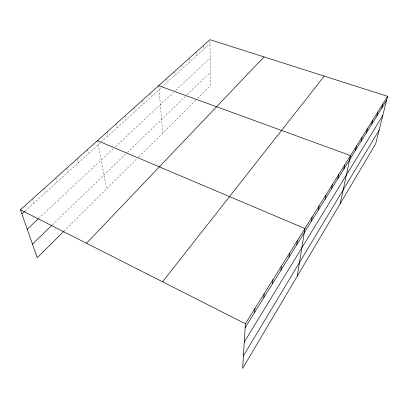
<?xml version="1.0" encoding="UTF-8"?>
<svg xmlns="http://www.w3.org/2000/svg" width="408" height="408" viewBox="0 0 408 408"><rect width="100%" height="100%" fill="white"/><g stroke="black" fill="none" stroke-linecap="round" stroke-linejoin="round"><path stroke-width="0.31" stroke-dasharray="2.04 1.53" d="M63.99 231.173L136.971 158.681M138.751 156.912L196.84 99.21M197.722 98.338L210.446 85.695L209.952 39.663M52.316 224.885L127.026 152.755M127.469 152.327L185.359 96.431M187.099 94.753L210.304 72.349M38.882 218.295L113.526 148.456M115.316 146.778L173.374 92.453M175.588 90.382L210.151 58.043M25.117 211.013L100.506 142.744M100.96 142.331L161.384 87.608M161.854 87.184L209.993 43.59M32.599 198.829L33.951 203.016M44.365 188.266L45.609 192.459M55.723 178.077L56.865 182.264M66.688 168.234L67.738 172.421M77.285 158.722L78.244 162.904M87.531 149.527L88.403 153.699M97.446 140.632L106.626 188.828M107.039 132.024L107.758 136.175M116.331 123.685L116.979 127.826M125.332 115.607L125.914 119.733M134.059 107.773L134.579 111.884M142.525 100.179L142.984 104.275M150.792 93.391L151.139 96.89M158.707 85.654L162.787 133.039M166.678 78.499L166.979 82.543M174.42 71.553L174.67 75.577M181.963 65.377L182.136 68.814M189.236 58.252L189.399 62.24M196.335 51.882L196.452 55.85M203.235 45.686L203.317 49.633"/><path stroke-width="0.61" d="M387.6 96.324L245.392 323.753L242.663 368.337L375.707 143.749L387.6 96.324L209.952 39.663L20.4 209.778L37.225 257.759L63.546 231.611M254.663 312.4L254.985 308.412M263.787 297.743L264.175 293.714M272.534 283.677L272.988 279.613M280.939 270.173L281.454 266.082M289.017 257.193L289.583 253.077M296.784 244.713L297.401 240.577M297.325 276.058L304.924 228.546L97.446 140.632M311.457 221.126L312.166 216.964M318.398 209.972L319.143 205.805M325.094 199.211L325.875 195.039M331.556 188.828L332.367 184.656M337.793 178.801L338.635 174.629M343.822 169.111L344.689 164.944M340.216 203.658L350.543 155.586L158.707 85.654M355.46 150.409L356.373 146.258M361.075 141.387L362.013 137.246M366.506 132.656L367.465 128.525M371.765 124.205L372.739 120.085M376.859 116.02L377.849 111.914M381.791 108.084L382.801 103.994M243.433 355.771L379.134 130.07M244.275 341.981L382.832 115.347M245.152 327.695L386.58 100.394M162.557 281.79L324.253 76.118M86.537 243.28L264.037 56.911M32.426 244.086L51.862 225.323M27.214 229.214L38.434 218.719M21.869 213.96L24.653 211.436M20.4 209.778L245.392 323.753"/></g></svg>
